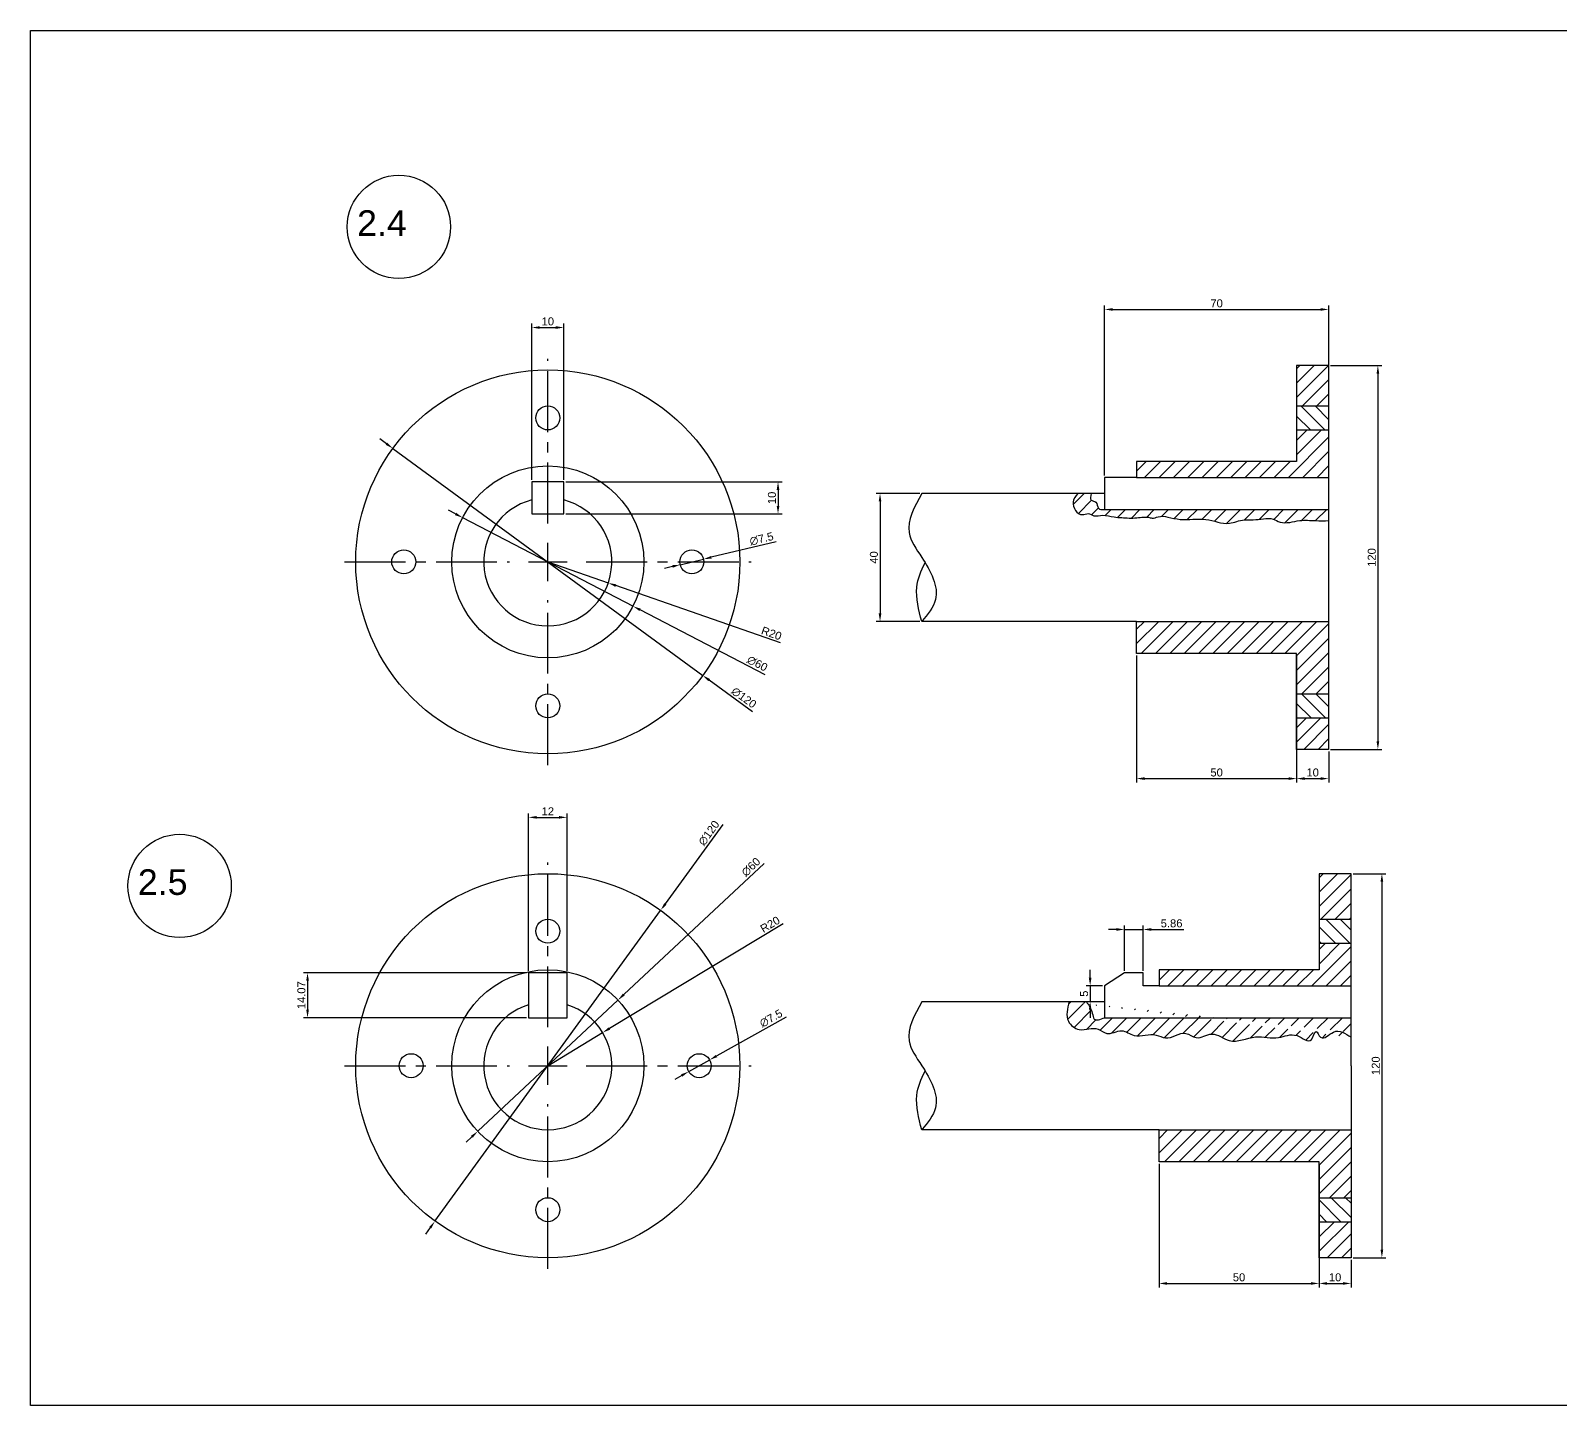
# Model space of a CAD drawing. Header units: millimetres. Extents: x 1423 to 6513, y 1291 to 1883.
# Drawn here: x 3953.3 to 4431.2, y 1453.2 to 1883 of the extents above; entities that cross this region are included whole.
import ezdxf

# ---------------------------------------------------------------- set-up
doc = ezdxf.new("R2010")
doc.units = ezdxf.units.MM
doc.linetypes.add('CENTER2', pattern=[28.575, 19.05, -3.175, 3.175, -3.175])
doc.styles.get("Standard").update_dxf_attribs({"font": 'arial.ttf'})
doc.dimstyles.new('chella', dxfattribs={"dimtxt": 2.5, "dimasz": 2.5, "dimexe": 1.25, "dimexo": 0.625, "dimtad": 1, "dimdsep": 46, "dimtxsty": 'Standard', "dimcen": 2.5, "dimclrd": 3, "dimclre": 3, "dimclrt": 4, "dimadec": 0, "dimazin": 0, "dimtfac": 1, "dimtmove": 0, "dimatfit": 3, "dimfxl": 1, "dimarcsym": 0})

# ---------------------------------------------------------------- blocks, each defined once
blk = doc.blocks.new('*U141')
at = {"color": 0, "linetype": 'CENTER2', "transparency": 16777216}
for p, q in [((0, 12), (0, 63.5)), ((-63.5, 0), (-12, 0)), ((12, 0), (63.5, 0)), ((0, -63.5), (0, -12))]:
    blk.add_line(p, q, dxfattribs=at)
at = {"color": 0, "linetype": 'Continuous', "transparency": 16777216}
for p, q in [((0, -6), (0, 6)), ((-6, 0), (6, 0))]:
    blk.add_line(p, q, dxfattribs=at)
blk = doc.blocks.new('*U142')
at = {"color": 0, "linetype": 'CENTER2', "transparency": 16777216}
for p, q in [((0, 12), (0, 63.5)), ((-63.5, 0), (-12, 0)), ((12, 0), (63.5, 0)), ((0, -63.5), (0, -12))]:
    blk.add_line(p, q, dxfattribs=at)
at = {"color": 0, "linetype": 'Continuous', "transparency": 16777216}
for p, q in [((0, -6), (0, 6)), ((-6, 0), (6, 0))]:
    blk.add_line(p, q, dxfattribs=at)
blk = doc.blocks.new('*D241')
at = {"color": 3, "lineweight": -2, "transparency": 16777216}
for p, q in [((4064.5, 1753.83), (4062.48, 1755.31)), ((4066.52, 1752.35), (4163.31, 1681.42)), ((4178.83, 1670.05), (4165.33, 1679.94))]:
    blk.add_line(p, q, dxfattribs=at)
at = {"color": 3, "transparency": 16777216}
for points in [[(4064.75, 1754.16), (4064.25, 1753.49), (4066.52, 1752.35)], [(4165.57, 1680.28), (4165.08, 1679.61), (4163.31, 1681.42)]]:
    blk.add_solid(points, dxfattribs=at)
at = {"layer": 'Defpoints', "color": 0, "transparency": 16777216}
for p in [(4066.52, 1752.35), (4163.31, 1681.42)]:
    blk.add_point(p, dxfattribs=at)
at = {"color": 4, "transparency": 16777216, "insert": (4176.17, 1674.44), "char_height": 2.5, "attachment_point": 5, "rotation": 323.7661}
blk.add_mtext('∅120', dxfattribs=at)
blk = doc.blocks.new('*D242')
at = {"color": 3, "lineweight": -2, "transparency": 16777216}
for p, q in [((4086.07, 1731.87), (4083.86, 1733.03)), ((4088.29, 1730.72), (4141.53, 1703.05)), ((4182.79, 1681.61), (4143.75, 1701.9))]:
    blk.add_line(p, q, dxfattribs=at)
at = {"color": 3, "transparency": 16777216}
for points in [[(4086.27, 1732.24), (4085.88, 1731.5), (4088.29, 1730.72)], [(4143.94, 1702.27), (4143.56, 1701.53), (4141.53, 1703.05)]]:
    blk.add_solid(points, dxfattribs=at)
at = {"layer": 'Defpoints', "color": 0, "transparency": 16777216}
for p in [(4088.29, 1730.72), (4141.53, 1703.05)]:
    blk.add_point(p, dxfattribs=at)
at = {"color": 4, "transparency": 16777216, "insert": (4180.35, 1685.1), "char_height": 2.5, "attachment_point": 5, "rotation": 332.5392}
blk.add_mtext('∅60', dxfattribs=at)
blk = doc.blocks.new('*D243')
at = {"color": 3, "lineweight": -2, "transparency": 16777216}
for p, q in [((4114.91, 1716.89), (4133.8, 1710.3)), ((4187.56, 1691.57), (4136.16, 1709.48))]:
    blk.add_line(p, q, dxfattribs=at)
at = {"color": 3, "transparency": 16777216}
blk.add_solid([(4136.3, 1709.87), (4136.02, 1709.09), (4133.8, 1710.3)], dxfattribs=at)
at = {"layer": 'Defpoints', "color": 0, "transparency": 16777216}
for p in [(4114.91, 1716.89), (4133.8, 1710.3)]:
    blk.add_point(p, dxfattribs=at)
at = {"color": 4, "transparency": 16777216, "insert": (4184.78, 1694.55), "char_height": 2.5, "attachment_point": 5, "rotation": 340.7866}
blk.add_mtext('R20', dxfattribs=at)
blk = doc.blocks.new('*D244')
at = {"color": 3, "lineweight": -2, "transparency": 16777216}
for p, q in [((4186.29, 1723.14), (4165.99, 1718.33)), ((4156.26, 1716.02), (4163.56, 1717.75)), ((4153.83, 1715.44), (4151.4, 1714.87))]:
    blk.add_line(p, q, dxfattribs=at)
at = {"color": 3, "transparency": 16777216}
for points in [[(4153.73, 1715.85), (4153.93, 1715.04), (4156.26, 1716.02)], [(4165.9, 1718.73), (4166.09, 1717.92), (4163.56, 1717.75)]]:
    blk.add_solid(points, dxfattribs=at)
at = {"layer": 'Defpoints', "color": 0, "transparency": 16777216}
for p in [(4156.26, 1716.02), (4163.56, 1717.75)]:
    blk.add_point(p, dxfattribs=at)
at = {"color": 4, "transparency": 16777216, "insert": (4181.68, 1724.08), "char_height": 2.5, "attachment_point": 5, "rotation": 13.3474}
blk.add_mtext('∅7.5', dxfattribs=at)
blk = doc.blocks.new('*D245')
at = {"color": 3, "lineweight": -2, "transparency": 16777216}
for p, q in [((4120.54, 1741.89), (4188.08, 1741.89)), ((4186.83, 1739.39), (4186.83, 1734.39)), ((4120.54, 1731.89), (4188.08, 1731.89))]:
    blk.add_line(p, q, dxfattribs=at)
at = {"color": 3, "transparency": 16777216}
for points in [[(4186.41, 1739.39), (4187.25, 1739.39), (4186.83, 1741.89)], [(4186.41, 1734.39), (4187.25, 1734.39), (4186.83, 1731.89)]]:
    blk.add_solid(points, dxfattribs=at)
at = {"layer": 'Defpoints', "color": 0, "transparency": 16777216}
for p in [(4119.91, 1741.89), (4119.91, 1731.89), (4186.83, 1731.89)]:
    blk.add_point(p, dxfattribs=at)
at = {"color": 4, "transparency": 16777216, "insert": (4184.93, 1736.89), "char_height": 2.5, "attachment_point": 5, "rotation": 90}
blk.add_mtext('10', dxfattribs=at)
blk = doc.blocks.new('*D246')
at = {"color": 3, "lineweight": -2, "transparency": 16777216}
for p, q in [((4109.91, 1742.51), (4109.91, 1791.4)), ((4112.41, 1790.15), (4117.41, 1790.15)), ((4119.91, 1742.51), (4119.91, 1791.4))]:
    blk.add_line(p, q, dxfattribs=at)
at = {"color": 3, "transparency": 16777216}
for points in [[(4112.41, 1790.56), (4112.41, 1789.73), (4109.91, 1790.15)], [(4117.41, 1790.56), (4117.41, 1789.73), (4119.91, 1790.15)]]:
    blk.add_solid(points, dxfattribs=at)
at = {"layer": 'Defpoints', "color": 0, "transparency": 16777216}
for p in [(4119.91, 1790.15), (4109.91, 1741.89), (4119.91, 1741.89)]:
    blk.add_point(p, dxfattribs=at)
at = {"color": 4, "transparency": 16777216, "insert": (4114.91, 1792.05), "char_height": 2.5, "attachment_point": 5}
blk.add_mtext('10', dxfattribs=at)
blk = doc.blocks.new('*D247')
at = {"color": 3, "lineweight": -2, "transparency": 16777216}
for p, q in [((4359.46, 1778.27), (4375.46, 1778.27)), ((4374.21, 1775.77), (4374.21, 1660.77)), ((4359.46, 1658.27), (4375.46, 1658.27))]:
    blk.add_line(p, q, dxfattribs=at)
at = {"color": 3, "transparency": 16777216}
for points in [[(4373.8, 1775.77), (4374.63, 1775.77), (4374.21, 1778.27)], [(4373.8, 1660.77), (4374.63, 1660.77), (4374.21, 1658.27)]]:
    blk.add_solid(points, dxfattribs=at)
at = {"layer": 'Defpoints', "color": 0, "transparency": 16777216}
for p in [(4358.84, 1778.27), (4358.84, 1658.27), (4374.21, 1658.27)]:
    blk.add_point(p, dxfattribs=at)
at = {"color": 4, "transparency": 16777216, "insert": (4372.31, 1718.27), "char_height": 2.5, "attachment_point": 5, "rotation": 90}
blk.add_mtext('120', dxfattribs=at)
blk = doc.blocks.new('*D248')
at = {"color": 3, "lineweight": -2, "transparency": 16777216}
for p, q in [((4348.84, 1657.64), (4348.84, 1647.91)), ((4358.84, 1657.64), (4358.84, 1647.91)), ((4351.34, 1649.16), (4356.34, 1649.16))]:
    blk.add_line(p, q, dxfattribs=at)
at = {"color": 3, "transparency": 16777216}
for points in [[(4351.34, 1649.58), (4351.34, 1648.74), (4348.84, 1649.16)], [(4356.34, 1649.58), (4356.34, 1648.74), (4358.84, 1649.16)]]:
    blk.add_solid(points, dxfattribs=at)
at = {"layer": 'Defpoints', "color": 0, "transparency": 16777216}
for p in [(4348.84, 1658.27), (4358.84, 1658.27), (4358.84, 1649.16)]:
    blk.add_point(p, dxfattribs=at)
at = {"color": 4, "transparency": 16777216, "insert": (4353.84, 1651.06), "char_height": 2.5, "attachment_point": 5}
blk.add_mtext('10', dxfattribs=at)
blk = doc.blocks.new('*D249')
at = {"color": 3, "lineweight": -2, "transparency": 16777216}
for p, q in [((4298.84, 1687.64), (4298.84, 1647.91)), ((4348.84, 1687.64), (4348.84, 1647.91)), ((4301.34, 1649.16), (4346.34, 1649.16))]:
    blk.add_line(p, q, dxfattribs=at)
at = {"color": 3, "transparency": 16777216}
for points in [[(4301.34, 1649.58), (4301.34, 1648.74), (4298.84, 1649.16)], [(4346.34, 1649.58), (4346.34, 1648.74), (4348.84, 1649.16)]]:
    blk.add_solid(points, dxfattribs=at)
at = {"layer": 'Defpoints', "color": 0, "transparency": 16777216}
for p in [(4298.84, 1688.27), (4348.84, 1688.27), (4348.84, 1649.16)]:
    blk.add_point(p, dxfattribs=at)
at = {"color": 4, "transparency": 16777216, "insert": (4323.84, 1651.06), "char_height": 2.5, "attachment_point": 5}
blk.add_mtext('50', dxfattribs=at)
blk = doc.blocks.new('*D250')
at = {"color": 3, "lineweight": -2, "transparency": 16777216}
for p, q in [((4288.84, 1743.89), (4288.84, 1797.04)), ((4358.84, 1743.89), (4358.84, 1797.04)), ((4291.34, 1795.79), (4356.34, 1795.79))]:
    blk.add_line(p, q, dxfattribs=at)
at = {"color": 3, "transparency": 16777216}
for points in [[(4291.34, 1796.21), (4291.34, 1795.38), (4288.84, 1795.79)], [(4356.34, 1796.21), (4356.34, 1795.38), (4358.84, 1795.79)]]:
    blk.add_solid(points, dxfattribs=at)
at = {"layer": 'Defpoints', "color": 0, "transparency": 16777216}
for p in [(4358.84, 1795.79), (4288.84, 1743.27), (4358.84, 1743.27)]:
    blk.add_point(p, dxfattribs=at)
at = {"color": 4, "transparency": 16777216, "insert": (4323.84, 1797.69), "char_height": 2.5, "attachment_point": 5}
blk.add_mtext('70', dxfattribs=at)
blk = doc.blocks.new('*D251')
at = {"color": 3, "lineweight": -2, "transparency": 16777216}
for p, q in [((4231.11, 1738.27), (4217.44, 1738.27)), ((4218.69, 1735.77), (4218.69, 1700.77)), ((4231.11, 1698.27), (4217.44, 1698.27))]:
    blk.add_line(p, q, dxfattribs=at)
at = {"color": 3, "transparency": 16777216}
for points in [[(4218.27, 1735.77), (4219.1, 1735.77), (4218.69, 1738.27)], [(4218.27, 1700.77), (4219.1, 1700.77), (4218.69, 1698.27)]]:
    blk.add_solid(points, dxfattribs=at)
at = {"layer": 'Defpoints', "color": 0, "transparency": 16777216}
for p in [(4231.74, 1738.27), (4218.69, 1698.27), (4231.74, 1698.27)]:
    blk.add_point(p, dxfattribs=at)
at = {"color": 4, "transparency": 16777216, "insert": (4216.78, 1718.27), "char_height": 2.5, "attachment_point": 5, "rotation": 90}
blk.add_mtext('40', dxfattribs=at)
blk = doc.blocks.new('*D252')
at = {"color": 3, "lineweight": -2, "transparency": 16777216}
for p, q in [((4169.63, 1634.81), (4151.62, 1610)), ((4079.67, 1510.86), (4150.15, 1607.98)), ((4078.2, 1508.83), (4076.74, 1506.81))]:
    blk.add_line(p, q, dxfattribs=at)
at = {"color": 3, "transparency": 16777216}
for points in [[(4151.28, 1610.25), (4151.96, 1609.76), (4150.15, 1607.98)], [(4077.87, 1509.08), (4078.54, 1508.59), (4079.67, 1510.86)]]:
    blk.add_solid(points, dxfattribs=at)
at = {"layer": 'Defpoints', "color": 0, "transparency": 16777216}
for p in [(4150.15, 1607.98), (4079.67, 1510.86)]:
    blk.add_point(p, dxfattribs=at)
at = {"color": 4, "transparency": 16777216, "insert": (4165.25, 1632.13), "char_height": 2.5, "attachment_point": 5, "rotation": 54.0319}
blk.add_mtext('∅120', dxfattribs=at)
blk = doc.blocks.new('*D253')
at = {"color": 3, "lineweight": -2, "transparency": 16777216}
for p, q in [((4182.47, 1622.67), (4138.64, 1581.63)), ((4093.01, 1538.91), (4136.81, 1579.92)), ((4091.19, 1537.21), (4089.36, 1535.5))]:
    blk.add_line(p, q, dxfattribs=at)
at = {"color": 3, "transparency": 16777216}
for points in [[(4138.35, 1581.93), (4138.92, 1581.33), (4136.81, 1579.92)], [(4090.9, 1537.51), (4091.47, 1536.9), (4093.01, 1538.91)]]:
    blk.add_solid(points, dxfattribs=at)
at = {"layer": 'Defpoints', "color": 0, "transparency": 16777216}
for p in [(4136.81, 1579.92), (4093.01, 1538.91)]:
    blk.add_point(p, dxfattribs=at)
at = {"color": 4, "transparency": 16777216, "insert": (4178.37, 1621.53), "char_height": 2.5, "attachment_point": 5, "rotation": 43.1134}
blk.add_mtext('∅60', dxfattribs=at)
blk = doc.blocks.new('*D254')
at = {"color": 3, "lineweight": -2, "transparency": 16777216}
for p, q in [((4188.42, 1603.81), (4134.17, 1571.05)), ((4114.91, 1559.42), (4132.03, 1569.76))]:
    blk.add_line(p, q, dxfattribs=at)
at = {"color": 3, "transparency": 16777216}
blk.add_solid([(4133.96, 1571.41), (4134.39, 1570.69), (4132.03, 1569.76)], dxfattribs=at)
at = {"layer": 'Defpoints', "color": 0, "transparency": 16777216}
for p in [(4132.03, 1569.76), (4114.91, 1559.42)]:
    blk.add_point(p, dxfattribs=at)
at = {"color": 4, "transparency": 16777216, "insert": (4184.35, 1603.58), "char_height": 2.5, "attachment_point": 5, "rotation": 31.1301}
blk.add_mtext('R20', dxfattribs=at)
blk = doc.blocks.new('*D255')
at = {"color": 3, "lineweight": -2, "transparency": 16777216}
for p, q in [((4189.34, 1574.58), (4167.66, 1562.47)), ((4158.93, 1557.59), (4165.48, 1561.25)), ((4156.75, 1556.37), (4154.57, 1555.15))]:
    blk.add_line(p, q, dxfattribs=at)
at = {"color": 3, "transparency": 16777216}
for points in [[(4167.46, 1562.83), (4167.86, 1562.1), (4165.48, 1561.25)], [(4156.54, 1556.73), (4156.95, 1556.01), (4158.93, 1557.59)]]:
    blk.add_solid(points, dxfattribs=at)
at = {"layer": 'Defpoints', "color": 0, "transparency": 16777216}
for p in [(4165.48, 1561.25), (4158.93, 1557.59)]:
    blk.add_point(p, dxfattribs=at)
at = {"color": 4, "transparency": 16777216, "insert": (4184.65, 1574.22), "char_height": 2.5, "attachment_point": 5, "rotation": 29.1941}
blk.add_mtext('∅7.5', dxfattribs=at)
blk = doc.blocks.new('*D256')
at = {"color": 3, "lineweight": -2, "transparency": 16777216}
for p, q in [((4108.29, 1588.49), (4038.6, 1588.49)), ((4039.85, 1585.99), (4039.85, 1576.92)), ((4108.29, 1574.42), (4038.6, 1574.42))]:
    blk.add_line(p, q, dxfattribs=at)
at = {"color": 3, "transparency": 16777216}
for points in [[(4039.44, 1585.99), (4040.27, 1585.99), (4039.85, 1588.49)], [(4039.44, 1576.92), (4040.27, 1576.92), (4039.85, 1574.42)]]:
    blk.add_solid(points, dxfattribs=at)
at = {"layer": 'Defpoints', "color": 0, "transparency": 16777216}
for p in [(4108.91, 1588.49), (4039.85, 1574.42), (4108.91, 1574.42)]:
    blk.add_point(p, dxfattribs=at)
at = {"color": 4, "transparency": 16777216, "insert": (4037.95, 1581.45), "char_height": 2.5, "attachment_point": 5, "rotation": 90}
blk.add_mtext('14.07', dxfattribs=at)
blk = doc.blocks.new('*D257')
at = {"color": 3, "lineweight": -2, "transparency": 16777216}
for p, q in [((4108.91, 1589.11), (4108.91, 1638.29)), ((4111.41, 1637.04), (4118.41, 1637.04)), ((4120.91, 1589.11), (4120.91, 1638.29))]:
    blk.add_line(p, q, dxfattribs=at)
at = {"color": 3, "transparency": 16777216}
for points in [[(4111.41, 1637.46), (4111.41, 1636.63), (4108.91, 1637.04)], [(4118.41, 1637.46), (4118.41, 1636.63), (4120.91, 1637.04)]]:
    blk.add_solid(points, dxfattribs=at)
at = {"layer": 'Defpoints', "color": 0, "transparency": 16777216}
for p in [(4120.91, 1637.04), (4108.91, 1588.49), (4120.91, 1588.49)]:
    blk.add_point(p, dxfattribs=at)
at = {"color": 4, "transparency": 16777216, "insert": (4114.91, 1638.92), "char_height": 2.5, "attachment_point": 5}
blk.add_mtext('12', dxfattribs=at)
blk = doc.blocks.new('*D258')
at = {"color": 3, "lineweight": -2, "transparency": 16777216}
for p, q in [((4366.46, 1619.42), (4376.71, 1619.42)), ((4375.46, 1616.92), (4375.46, 1501.92)), ((4366.46, 1499.42), (4376.71, 1499.42))]:
    blk.add_line(p, q, dxfattribs=at)
at = {"color": 3, "transparency": 16777216}
for points in [[(4375.05, 1616.92), (4375.88, 1616.92), (4375.46, 1619.42)], [(4375.05, 1501.92), (4375.88, 1501.92), (4375.46, 1499.42)]]:
    blk.add_solid(points, dxfattribs=at)
at = {"layer": 'Defpoints', "color": 0, "transparency": 16777216}
for p in [(4365.84, 1619.42), (4365.84, 1499.42), (4375.46, 1499.42)]:
    blk.add_point(p, dxfattribs=at)
at = {"color": 4, "transparency": 16777216, "insert": (4373.56, 1559.42), "char_height": 2.5, "attachment_point": 5, "rotation": 90}
blk.add_mtext('120', dxfattribs=at)
blk = doc.blocks.new('*D259')
at = {"color": 3, "lineweight": -2, "transparency": 16777216}
for p, q in [((4355.84, 1498.79), (4355.84, 1490.12)), ((4365.84, 1498.79), (4365.84, 1490.12)), ((4358.34, 1491.37), (4363.34, 1491.37))]:
    blk.add_line(p, q, dxfattribs=at)
at = {"color": 3, "transparency": 16777216}
for points in [[(4358.34, 1491.78), (4358.34, 1490.95), (4355.84, 1491.37)], [(4363.34, 1491.78), (4363.34, 1490.95), (4365.84, 1491.37)]]:
    blk.add_solid(points, dxfattribs=at)
at = {"layer": 'Defpoints', "color": 0, "transparency": 16777216}
for p in [(4355.84, 1499.42), (4365.84, 1499.42), (4365.84, 1491.37)]:
    blk.add_point(p, dxfattribs=at)
at = {"color": 4, "transparency": 16777216, "insert": (4360.84, 1493.27), "char_height": 2.5, "attachment_point": 5}
blk.add_mtext('10', dxfattribs=at)
blk = doc.blocks.new('*D260')
at = {"color": 3, "lineweight": -2, "transparency": 16777216}
for p, q in [((4305.84, 1528.79), (4305.84, 1490.12)), ((4355.84, 1528.79), (4355.84, 1490.12)), ((4308.34, 1491.37), (4353.34, 1491.37))]:
    blk.add_line(p, q, dxfattribs=at)
at = {"color": 3, "transparency": 16777216}
for points in [[(4308.34, 1491.78), (4308.34, 1490.95), (4305.84, 1491.37)], [(4353.34, 1491.78), (4353.34, 1490.95), (4355.84, 1491.37)]]:
    blk.add_solid(points, dxfattribs=at)
at = {"layer": 'Defpoints', "color": 0, "transparency": 16777216}
for p in [(4305.84, 1529.42), (4355.84, 1529.42), (4355.84, 1491.37)]:
    blk.add_point(p, dxfattribs=at)
at = {"color": 4, "transparency": 16777216, "insert": (4330.84, 1493.27), "char_height": 2.5, "attachment_point": 5}
blk.add_mtext('50', dxfattribs=at)
blk = doc.blocks.new('*D261')
at = {"color": 3, "lineweight": -2, "transparency": 16777216}
for p, q in [((4292.54, 1602), (4290.04, 1602)), ((4295.04, 1589.11), (4295.04, 1603.25)), ((4295.04, 1602), (4300.9, 1602)), ((4300.9, 1589.11), (4300.9, 1603.25)), ((4303.4, 1602), (4313.64, 1602))]:
    blk.add_line(p, q, dxfattribs=at)
at = {"color": 3, "transparency": 16777216}
for points in [[(4292.54, 1602.42), (4292.54, 1601.58), (4295.04, 1602)], [(4303.4, 1602.42), (4303.4, 1601.58), (4300.9, 1602)]]:
    blk.add_solid(points, dxfattribs=at)
at = {"layer": 'Defpoints', "color": 0, "transparency": 16777216}
for p in [(4300.9, 1602), (4295.04, 1588.49), (4300.9, 1588.49)]:
    blk.add_point(p, dxfattribs=at)
at = {"color": 4, "transparency": 16777216, "insert": (4309.77, 1603.9), "char_height": 2.5, "attachment_point": 5}
blk.add_mtext('5.86', dxfattribs=at)
blk = doc.blocks.new('*D262')
at = {"color": 3, "lineweight": -2, "transparency": 16777216}
for p, q in [((4284.33, 1586.92), (4284.33, 1589.42)), ((4288.21, 1584.42), (4283.08, 1584.42)), ((4284.33, 1584.42), (4284.33, 1579.42)), ((4288.21, 1579.42), (4283.08, 1579.42)), ((4284.33, 1576.92), (4284.33, 1574.42))]:
    blk.add_line(p, q, dxfattribs=at)
at = {"color": 3, "transparency": 16777216}
for points in [[(4283.91, 1586.92), (4284.75, 1586.92), (4284.33, 1584.42)], [(4283.91, 1576.92), (4284.75, 1576.92), (4284.33, 1579.42)]]:
    blk.add_solid(points, dxfattribs=at)
at = {"layer": 'Defpoints', "color": 0, "transparency": 16777216}
for p in [(4288.84, 1584.42), (4284.33, 1579.42), (4288.84, 1579.42)]:
    blk.add_point(p, dxfattribs=at)
at = {"color": 4, "transparency": 16777216, "insert": (4282.43, 1581.92), "char_height": 2.5, "attachment_point": 5, "rotation": 90}
blk.add_mtext('5', dxfattribs=at)

msp = doc.modelspace()

# ---------------------------------------------------------------- hatches: boundary and pattern name
h = msp.add_hatch()
h.set_pattern_fill('ANSI31', color=3)
h.set_pattern_definition([(45, (-1951.4878, -10.4643), (-2.245064, 2.245064), [])])
h.paths.add_polyline_path([(4358.838, 1778.27), (4348.838, 1778.27), (4348.838, 1765.636), (4358.838, 1765.636)])
h.paths.add_polyline_path([(4348.838, 1748.27), (4298.838, 1748.27), (4298.838, 1743.27), (4358.838, 1743.27), (4358.838, 1758.136), (4348.838, 1758.136)])
h.paths.add_polyline_path([(4348.838, 1688.27), (4348.838, 1675.636), (4358.838, 1675.636), (4358.838, 1698.27), (4348.838, 1698.27), (4298.838, 1698.27), (4298.838, 1688.27)])
h.paths.add_polyline_path([(4358.838, 1668.136), (4348.838, 1668.136), (4348.838, 1658.27), (4358.838, 1658.27)])
h.paths.add_polyline_path([(4365.838, 1605.2), (4365.838, 1619.418), (4355.838, 1619.418), (4355.838, 1605.2)])
h.paths.add_polyline_path([(4365.838, 1597.7), (4355.838, 1597.7), (4355.838, 1589.418), (4305.838, 1589.418), (4305.838, 1584.418), (4365.838, 1584.418)])
h.paths.add_polyline_path([(4365.838, 1539.418), (4305.838, 1539.418), (4305.838, 1529.418), (4355.838, 1529.418), (4355.838, 1518.168), (4365.838, 1518.168)])
h.paths.add_polyline_path([(4365.838, 1499.418), (4365.838, 1510.668), (4355.838, 1510.668), (4355.838, 1499.418)])
h = msp.add_hatch()
h.set_pattern_fill('ANSI31', color=3, angle=90)
h.set_pattern_definition([(135, (-1951.4878, -10.4643), (-2.245064, -2.245064), [])])
h.paths.add_polyline_path([(4358.838, 1765.636), (4348.838, 1765.636), (4348.838, 1758.136), (4358.838, 1758.136)])
h.paths.add_polyline_path([(4348.838, 1675.636), (4348.838, 1668.136), (4358.838, 1668.136), (4358.838, 1675.636)])
h.paths.add_polyline_path([(4365.838, 1605.2), (4355.838, 1605.2), (4355.838, 1597.7), (4365.838, 1597.7)])
h.paths.add_polyline_path([(4365.838, 1510.668), (4365.838, 1518.168), (4355.838, 1518.168), (4355.838, 1510.668)])
h = msp.add_hatch()
h.set_pattern_fill('ANSI31', color=3)
h.set_pattern_definition([(45, (-14315.66, -9204.1433), (-2.24506403, 2.24506403), [])])
edge = h.paths.add_edge_path()
edge.add_line((4358.838, 1733.27), (4288.838, 1733.27))
edge.add_spline(control_points=[(4288.838, 1733.27), (4288.054, 1733.246), (4286.438, 1733.196), (4286.672, 1735.914), (4284.061, 1735.945), (4284.449, 1737.425), (4284.671, 1738.27)], knot_values=[0, 0, 0, 0, 1.9734493, 4.0667858, 5.6142393, 7.6727553, 7.6727553, 7.6727553, 7.6727553], degree=3, periodic=0)
edge.add_line((4284.671, 1738.27), (4280.493, 1738.27))
edge.add_spline(control_points=[(4280.493, 1738.27), (4279.785, 1737.453), (4277.964, 1735.353), (4280.817, 1730.761), (4283.753, 1732.377), (4285.737, 1730.875), (4288.573, 1731.823), (4291.397, 1730.876), (4294.948, 1730.677), (4298.685, 1730.43), (4301.935, 1731.17), (4304.096, 1730.335), (4305.898, 1731.37), (4308.905, 1730.913), (4313.74, 1729.617), (4320.313, 1731.087), (4326.977, 1727.961), (4331.799, 1730.334), (4336.392, 1729.763), (4340.351, 1731.143), (4344.764, 1728.445), (4349.417, 1730.173), (4354.438, 1729.722), (4357.455, 1729.77), (4358.838, 1729.792)], knot_values=[0, 0, 0, 0, 3.0828616, 7.9290896, 9.8176408, 11.7401543, 14.4970029, 18.0584699, 20.4507896, 25.1499187, 29.3447485, 29.9868389, 31.9004526, 34.9283481, 38.8594448, 46.8836119, 54.3486367, 59.1086394, 61.9030183, 68.129778, 70.4647088, 76.641043, 81.5312097, 85.6744011, 85.6744011, 85.6744011, 85.6744011], degree=3, periodic=0)
edge.add_line((4358.838, 1729.792), (4358.838, 1733.27))
h = msp.add_hatch()
h.set_pattern_fill('ANSI31', color=3)
h.set_pattern_definition([(45, (-14927.3525, -9346.466), (-2.24506403, 2.24506403), [])])
edge = h.paths.add_edge_path()
edge.add_spline(control_points=[(4365.838, 1568.3), (4364.029, 1569.561), (4360.868, 1571.764), (4356.618, 1566.392), (4354.691, 1571.707), (4353.604, 1565.308), (4348.362, 1570.432), (4342.826, 1567.187), (4335.624, 1569.524), (4328.437, 1565.46), (4322.699, 1570.776), (4317.84, 1567.033), (4313.359, 1571.031), (4308.905, 1566.941), (4303.828, 1570.113), (4298.8, 1567.565), (4294.107, 1571.45), (4289.908, 1568.453), (4286.089, 1572.093), (4281.372, 1569.548), (4276.251, 1573.586), (4277.195, 1577.25), (4277.753, 1579.418)], knot_values=[0, 0, 0, 0, 5.7588007, 10.0603732, 12.3864661, 15.3089465, 19.9630915, 25.81227, 32.9589754, 41.3011273, 47.0817471, 52.1071434, 55.6317009, 62.118128, 65.1194176, 72.0598539, 76.1923588, 80.9572119, 83.9233628, 89.8433808, 94.0673085, 100.1922807, 100.1922807, 100.1922807, 100.1922807], degree=3, periodic=0)
edge.add_line((4365.838, 1569.886), (4365.838, 1574.418))
edge.add_line((4365.838, 1574.418), (4288.838, 1574.418))
edge.add_spline(control_points=[(4288.838, 1574.418), (4287.518, 1573.903), (4285.412, 1573.08), (4284.99, 1576.763), (4283.899, 1578.348), (4283.162, 1579.418)], knot_values=[0, 0, 0, 0, 3.2521527, 5.1871735, 9.2039813, 9.2039813, 9.2039813, 9.2039813], degree=3, periodic=0)
edge.add_line((4283.162, 1579.418), (4277.753, 1579.418))

# ---------------------------------------------------------------- linework, layer by layer
at = {"color": 4}
for p, q in [((4358.838, 1778.27), (4348.838, 1778.27)), ((4348.838, 1778.27), (4348.838, 1748.27)), ((4358.838, 1778.27), (4358.838, 1658.27)), ((4348.838, 1765.636), (4358.838, 1765.636)), ((4348.838, 1758.136), (4358.838, 1758.136)), ((4348.838, 1748.27), (4298.838, 1748.27)), ((4298.838, 1748.27), (4298.838, 1743.27)), ((4119.912, 1741.886), (4109.912, 1741.886)), ((4109.912, 1741.886), (4109.912, 1731.886)), ((4119.912, 1731.886), (4119.912, 1741.886)), ((4298.838, 1743.27), (4288.838, 1743.27)), ((4288.838, 1743.27), (4288.838, 1733.27)), ((4298.838, 1743.27), (4358.838, 1743.27)), ((4288.838, 1738.27), (4231.738, 1738.27)), ((4109.912, 1731.886), (4114.912, 1731.886)), ((4114.912, 1731.886), (4119.912, 1731.886)), ((4288.838, 1733.27), (4358.838, 1733.27)), ((4298.838, 1698.27), (4231.738, 1698.27)), ((4298.838, 1688.27), (4298.838, 1698.27)), ((4298.838, 1698.27), (4348.838, 1698.27)), ((4348.838, 1698.27), (4358.838, 1698.27)), ((4348.838, 1688.27), (4298.838, 1688.27)), ((4348.838, 1658.27), (4348.838, 1688.27)), ((4348.838, 1675.636), (4358.838, 1675.636)), ((4348.838, 1668.136), (4358.838, 1668.136)), ((4358.838, 1658.27), (4348.838, 1658.27)), ((4365.838, 1619.418), (4355.838, 1619.418)), ((4355.838, 1619.418), (4355.838, 1589.418)), ((4365.838, 1559.418), (4365.838, 1619.418)), ((4355.838, 1605.2), (4365.838, 1605.2)), ((4355.838, 1597.7), (4365.838, 1597.7)), ((4120.912, 1588.488), (4108.912, 1588.488)), ((4108.912, 1588.488), (4108.912, 1574.418)), ((4120.912, 1574.418), (4120.912, 1588.488)), ((4295.038, 1588.488), (4288.838, 1584.418)), ((4300.898, 1588.488), (4295.038, 1588.488)), ((4300.898, 1584.418), (4300.898, 1588.488)), ((4355.838, 1589.418), (4305.838, 1589.418)), ((4305.838, 1589.418), (4305.838, 1584.418)), ((4288.838, 1584.418), (4288.838, 1574.418)), ((4305.838, 1584.418), (4300.898, 1584.418)), ((4305.838, 1584.418), (4365.838, 1584.418)), ((4288.838, 1579.418), (4231.738, 1579.418)), ((4108.912, 1574.418), (4114.912, 1574.418)), ((4114.912, 1574.418), (4120.912, 1574.418)), ((4288.838, 1574.418), (4365.838, 1574.418)), ((4365.838, 1559.418), (4365.838, 1499.418)), ((4305.838, 1539.418), (4231.738, 1539.418)), ((4305.838, 1529.418), (4305.838, 1539.418)), ((4305.838, 1539.418), (4365.838, 1539.418)), ((4355.838, 1529.418), (4305.838, 1529.418)), ((4355.838, 1499.418), (4355.838, 1529.418)), ((4355.838, 1518.168), (4365.838, 1518.168)), ((4355.838, 1510.668), (4365.838, 1510.668)), ((4365.838, 1499.418), (4355.838, 1499.418))]:
    msp.add_line(p, q, dxfattribs=at)
at = {"color": 6}
msp.add_lwpolyline([(4933.228, 1453.239), (3953.342, 1453.239), (3953.342, 1882.958), (4933.228, 1882.958)], close=True, dxfattribs=at)
at = {"color": 4, "lineweight": 25}
for centre in [(4068.397, 1821.589), (3999.904, 1615.603)]:
    msp.add_circle(centre, 16.141, dxfattribs=at)
at = {"color": 4}
for centre, radius in [((4114.912, 1716.886), 60), ((4114.912, 1716.886), 30), ((4114.912, 1559.418), 60), ((4114.912, 1559.418), 30)]:
    msp.add_circle(centre, radius, dxfattribs=at)
at = {"color": 4, "ltscale": 0.2}
for centre in [(4114.912, 1761.886), (4069.912, 1716.886), (4159.912, 1716.886), (4114.912, 1671.886), (4114.912, 1601.45), (4072.204, 1559.418), (4162.204, 1559.418), (4114.912, 1514.418)]:
    msp.add_circle(centre, 3.75, dxfattribs=at)
at = {"color": 4}
for centre, start, end in [((4114.912, 1716.886), 104.47751, 75.52249), ((4114.912, 1559.418), 107.4576, 72.5424)]:
    msp.add_arc(centre, 20, start, end, dxfattribs=at)
for points in [[(4231.738, 1738.27), (4227.765, 1726.04), (4231.738, 1718.27), (4236.017, 1705.1), (4231.738, 1698.27)], [(4280.493, 1738.27), (4278.993, 1735.577), (4281.846, 1731.66), (4283.707, 1731.982), (4285.518, 1731.337), (4288.272, 1731.461), (4291.795, 1730.941), (4294.177, 1730.717), (4298.876, 1730.666), (4303.071, 1730.713), (4303.689, 1730.542), (4305.55, 1730.988), (4308.577, 1730.914), (4312.439, 1730.181), (4320.464, 1730.173), (4327.831, 1728.967), (4332.467, 1730.046), (4335.261, 1730.046), (4341.485, 1730.237), (4343.644, 1729.348), (4349.805, 1729.792), (4354.695, 1729.792), (4358.838, 1729.792)], [(4284.671, 1738.27), (4284.671, 1736.211), (4286.093, 1735.602), (4286.906, 1733.673), (4288.838, 1733.27)], [(4231.738, 1579.418), (4227.765, 1567.188), (4231.738, 1559.418), (4236.017, 1546.248), (4231.738, 1539.418)], [(4277.753, 1579.418), (4277.549, 1573.297), (4280.917, 1570.747), (4286.836, 1570.849), (4289.49, 1569.523), (4294.184, 1570.339), (4298.062, 1568.912), (4305.002, 1569.014), (4307.859, 1568.096), (4314.187, 1569.523), (4317.452, 1568.198), (4322.351, 1569.32), (4327.76, 1567.28), (4336.026, 1568.402), (4343.17, 1568.198), (4348.987, 1568.81), (4353.478, 1567.586), (4354.906, 1570.135), (4356.335, 1568.3), (4360.315, 1569.931), (4365.838, 1568.3)], [(4283.162, 1579.418), (4284.999, 1575.846), (4285.611, 1574.01), (4288.838, 1574.418)]]:
    msp.add_spline(points, degree=3, dxfattribs=at)
for points in [[(4231.738, 1698.27), (4230.786, 1701.899), (4229.108, 1708.292), (4231.462, 1714.11), (4232.8, 1716.578)], [(4231.738, 1539.418), (4230.786, 1543.048), (4229.108, 1549.44), (4231.462, 1555.258), (4232.8, 1557.727)]]:
    msp.add_open_spline(points, degree=3, knots=[0, 0, 0, 0, 10.8160279, 19.0495783, 19.0495783, 19.0495783, 19.0495783], dxfattribs=at)

# ---------------------------------------------------------------- block references
at = {"color": 1, "linetype": 'CENTER2'}
for name, p in [('*U141', (4114.912, 1716.886)), ('*U142', (4114.912, 1559.418))]:
    msp.add_blockref(name, p, dxfattribs=at)

# ---------------------------------------------------------------- texts
at = {"color": 4, "linetype": 'ByBlock', "ltscale": 0.2}
for s, p in [('2.4', (4055.328, 1818.794)), ('2.5', (3986.836, 1612.808))]:
    msp.add_text(s, height=8, dxfattribs=at).set_placement(p)

# ---------------------------------------------------------------- dimensions: what is measured, and where the dimension line sits
at = {"color": 4}
for base, p1, p2, picture, middle in [((4358.838, 1795.793), (4288.838, 1743.27), (4358.838, 1743.27), '*D250', (4323.838, 1797.694)), ((4119.912, 1790.148), (4109.912, 1741.886), (4119.912, 1741.886), '*D246', (4114.912, 1792.049)), ((4348.838, 1649.16), (4298.838, 1688.27), (4348.838, 1688.27), '*D249', (4323.838, 1651.061)), ((4358.838, 1649.16), (4348.838, 1658.27), (4358.838, 1658.27), '*D248', (4353.838, 1651.061)), ((4120.912, 1637.043), (4108.912, 1588.488), (4120.912, 1588.488), '*D257', (4114.912, 1638.923)), ((4300.898, 1602.001), (4295.038, 1588.488), (4300.898, 1588.488), '*D261', (4309.769, 1603.903)), ((4355.838, 1491.367), (4305.838, 1529.418), (4355.838, 1529.418), '*D260', (4330.838, 1493.269)), ((4365.838, 1491.367), (4355.838, 1499.418), (4365.838, 1499.418), '*D259', (4360.838, 1493.269))]:
    dim = msp.add_linear_dim(base=base, p1=p1, p2=p2, dimstyle='chella', dxfattribs=at)
    dim.commit()
    dim.dimension.update_dxf_attribs({"geometry": picture, "text_midpoint": middle})
for base, p1, p2, picture, middle in [((4374.214, 1658.27), (4358.838, 1778.27), (4358.838, 1658.27), '*D247', (4372.313, 1718.27)), ((4186.83, 1731.886), (4119.912, 1741.886), (4119.912, 1731.886), '*D245', (4184.928, 1736.886)), ((4218.686, 1698.27), (4231.738, 1738.27), (4231.738, 1698.27), '*D251', (4216.784, 1718.27)), ((4375.464, 1499.418), (4365.838, 1619.418), (4365.838, 1499.418), '*D258', (4373.563, 1559.418)), ((4039.853, 1574.418), (4108.912, 1588.488), (4108.912, 1574.418), '*D256', (4037.952, 1581.453)), ((4284.331, 1579.418), (4288.838, 1584.418), (4288.838, 1579.418), '*D262', (4282.434, 1581.918))]:
    dim = msp.add_linear_dim(base=base, p1=p1, p2=p2, angle=90, dimstyle='chella', dxfattribs=at)
    dim.commit()
    dim.dimension.update_dxf_attribs({"geometry": picture, "text_midpoint": middle})
for p1, p2, picture, middle in [((4066.516, 1752.351), (4163.309, 1681.421), '*D241', (4175.007, 1672.849)), ((4088.292, 1730.72), (4141.532, 1703.052), '*D242', (4179.445, 1683.348)), ((4156.263, 1716.02), (4163.561, 1717.752), '*D244', (4182.133, 1722.158)), ((4079.672, 1510.858), (4150.152, 1607.979), '*D252', (4166.841, 1630.976)), ((4093.012, 1538.915), (4136.812, 1579.922), '*D253', (4179.718, 1620.091)), ((4158.93, 1557.589), (4165.478, 1561.247), '*D255', (4185.612, 1572.497))]:
    dim = msp.add_diameter_dim_2p(p1=p1, p2=p2, dimstyle='chella', dxfattribs=at)
    dim.commit()
    dim.dimension.update_dxf_attribs({"geometry": picture, "text_midpoint": middle, "dimtype": 163})
for center, mpoint, picture, middle in [((4114.912, 1716.886), (4133.798, 1710.304), '*D243', (4184.153, 1692.755)), ((4114.912, 1559.418), (4132.032, 1569.758), '*D254', (4185.33, 1601.948))]:
    dim = msp.add_radius_dim(center=center, mpoint=mpoint, dimstyle='chella', dxfattribs=at)
    dim.commit()
    dim.dimension.update_dxf_attribs({"geometry": picture, "text_midpoint": middle, "dimtype": 164})

doc.saveas('drawing.dxf')
